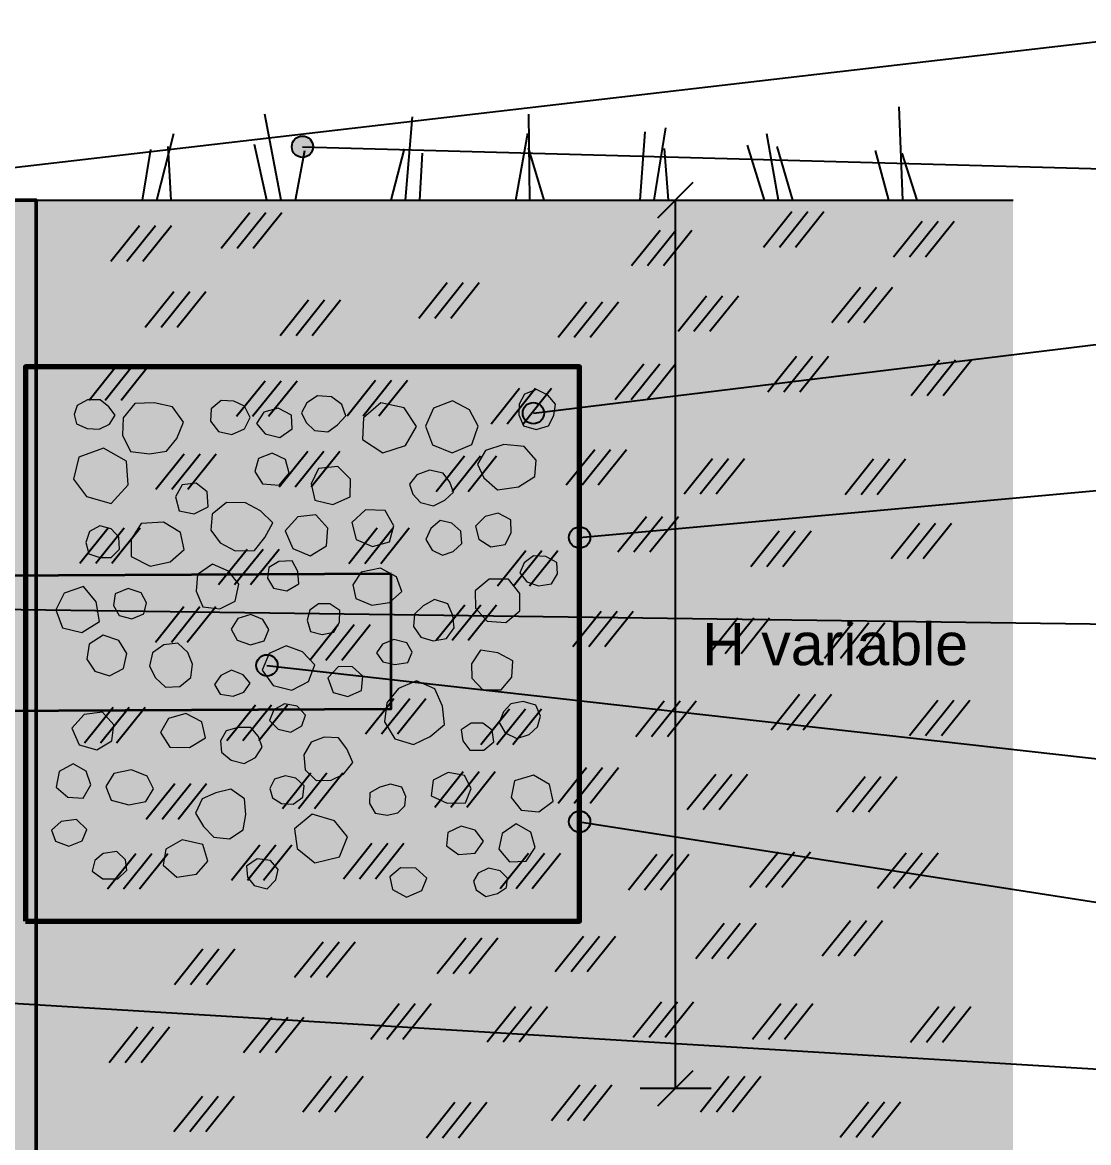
# Model space of a CAD drawing. Header units: metres. Extents: x 349703 to 349913, y 9282546 to 9282694.
# Drawn here: x 349848.48 to 349863.48, y 9282590.52 to 9282606.29 of the extents above; entities that cross this region are included whole.
import ezdxf
from ezdxf.enums import TextEntityAlignment as Align

# ---------------------------------------------------------------- set-up
doc = ezdxf.new("R2010")
doc.units = ezdxf.units.M
doc.header["$LTSCALE"] = 0.25
for name, color, linetype in [('LEY-COTA', 94, 'Continuous'), ('LEY-RELLENO', 8, 'Continuous'), ('LEY-SIMBOLO', 7, 'Continuous'), ('LEY-TEXTO', 7, 'Continuous')]:
    doc.layers.add(name, color=color, linetype=linetype)
doc.styles.add('ARIAL', font='arial.ttf')

# ---------------------------------------------------------------- blocks, each defined once
blk = doc.blocks.new('DETALLE_LLORADERO')
at = {"layer": 'LEY-RELLENO', "true_color": 0xecdec8}
h = blk.add_hatch(color=7, dxfattribs=at)
h.dxf.hatch_style = 1
h.paths.add_polyline_path([(-0.55, -0.31), (1.15, -0.31), (1.15, 0.6), (0.6, 0.6), (0.6, -0.1), (0, -0.1), (0, 0.6), (-0.55, 0.6)])
at = {"layer": 'LEY-RELLENO', "true_color": 0xdeded8}
h = blk.add_hatch(color=7, dxfattribs=at)
h.dxf.hatch_style = 1
h.paths.add_polyline_path([(0, 0), (0.6, 0), (0.6, 0.6), (0.55, 0.6), (0.55, 0.57), (0.5, 0.57), (0.5, 0.1), (0.1, 0.1), (0.1, 0.57), (0.05, 0.57), (0.05, 0.6), (0, 0.6)])
at = {"layer": 'LEY-RELLENO', "true_color": 0xe8e0d0}
h = blk.add_hatch(color=7, dxfattribs=at)
h.dxf.hatch_style = 1
h.paths.add_polyline_path([(0.6, 0.2), (0.9, 0.2), (0.9, 0.5), (0.6, 0.5)])
at = {"layer": 'LEY-RELLENO', "true_color": 0xb0a084}
h = blk.add_hatch(color=7, dxfattribs=at)
h.dxf.hatch_style = 1
h.paths.add_polyline_path([(0.88848, 0.4728), (0.89157, 0.47874), (0.89233, 0.48504), (0.88817, 0.49016), (0.88179, 0.4934), (0.87497, 0.49078), (0.87188, 0.48502), (0.87169, 0.47901), (0.87447, 0.47288), (0.88148, 0.47072)])
h = blk.add_hatch(color=7, dxfattribs=at)
h.dxf.hatch_style = 1
h.paths.add_polyline_path([(0.62315, 0.48433), (0.62143, 0.47918), (0.62283, 0.47395), (0.62889, 0.47135), (0.63558, 0.47099), (0.64138, 0.47385), (0.64447, 0.47888), (0.64096, 0.48364), (0.63616, 0.4875), (0.62897, 0.48747)])
at = {"layer": 'LEY-RELLENO', "true_color": 0xc4b69c}
h = blk.add_hatch(color=7, dxfattribs=at)
h.dxf.hatch_style = 1
h.paths.add_polyline_path([(0.66654, 0.48583), (0.65572, 0.48543), (0.64909, 0.47733), (0.64871, 0.46762), (0.65318, 0.45849), (0.66384, 0.4571), (0.67343, 0.45858), (0.67919, 0.4657), (0.68302, 0.47491), (0.67689, 0.48349)])
at = {"layer": 'LEY-RELLENO', "true_color": 0xb0a084}
h = blk.add_hatch(color=7, dxfattribs=at)
h.dxf.hatch_style = 1
h.paths.add_polyline_path([(0.69825, 0.47547), (0.70264, 0.46972), (0.71025, 0.46795), (0.71733, 0.4711), (0.72062, 0.47763), (0.71743, 0.48391), (0.71127, 0.4868), (0.70419, 0.48705), (0.69854, 0.48244)])
at = {"layer": 'LEY-RELLENO', "true_color": 0xc4b69c}
h = blk.add_hatch(color=7, dxfattribs=at)
h.dxf.hatch_style = 1
h.paths.add_polyline_path([(0.75848, 0.48977), (0.7524, 0.48591), (0.74953, 0.48028), (0.75214, 0.47479), (0.75679, 0.4703), (0.76424, 0.46954), (0.76979, 0.47349), (0.77433, 0.47859), (0.77223, 0.48494), (0.76627, 0.48913)])
at = {"layer": 'LEY-RELLENO', "true_color": 0xb0a084}
h = blk.add_hatch(color=7, dxfattribs=at)
h.dxf.hatch_style = 1
h.paths.add_polyline_path([(0.80792, 0.46185), (0.81417, 0.4725), (0.80726, 0.48297), (0.79405, 0.48575), (0.7843, 0.47737), (0.78385, 0.46515), (0.79517, 0.45759)])
at = {"layer": 'LEY-RELLENO', "true_color": 0x847c70}
h = blk.add_hatch(color=7, dxfattribs=at)
h.dxf.hatch_style = 1
h.paths.add_polyline_path([(0.83433, 0.45761), (0.84526, 0.46236), (0.84887, 0.47273), (0.8441, 0.48197), (0.83437, 0.48703), (0.82378, 0.4828), (0.81929, 0.47276), (0.82315, 0.46213)])
at = {"layer": 'LEY-RELLENO', "true_color": 0xbaa88c}
h = blk.add_hatch(color=7, dxfattribs=at)
h.dxf.hatch_style = 1
h.paths.add_polyline_path([(0.72822, 0.48054), (0.72417, 0.47416), (0.72908, 0.46829), (0.73731, 0.46636), (0.74418, 0.47121), (0.74387, 0.47885), (0.73627, 0.4829)])
at = {"layer": 'LEY-RELLENO', "true_color": 0xc4b69c}
h = blk.add_hatch(color=7, dxfattribs=at)
h.dxf.hatch_style = 1
h.paths.add_polyline_path([(0.8531, 0.45904), (0.84854, 0.45136), (0.85204, 0.44364), (0.85973, 0.43688), (0.87158, 0.43853), (0.88078, 0.44435), (0.88153, 0.45357), (0.87484, 0.46122), (0.86327, 0.46233)])
at = {"layer": 'LEY-RELLENO', "true_color": 0xb0a084}
h = blk.add_hatch(color=7, dxfattribs=at)
h.dxf.hatch_style = 1
h.paths.add_polyline_path([(0.6284, 0.43305), (0.64238, 0.42915), (0.65196, 0.43972), (0.65096, 0.45305), (0.63808, 0.46029), (0.62417, 0.45532), (0.62113, 0.4429)])
at = {"layer": 'LEY-RELLENO', "true_color": 0xbaa88c}
h = blk.add_hatch(color=7, dxfattribs=at)
h.dxf.hatch_style = 1
h.paths.add_polyline_path([(0.73685, 0.43953), (0.74242, 0.44624), (0.74039, 0.45393), (0.73292, 0.45739), (0.72525, 0.45444), (0.72319, 0.44715), (0.72746, 0.44015)])
at = {"layer": 'LEY-RELLENO', "true_color": 0xc4b69c}
h = blk.add_hatch(color=7, dxfattribs=at)
h.dxf.hatch_style = 1
h.paths.add_polyline_path([(0.76717, 0.42859), (0.77677, 0.43299), (0.77697, 0.44285), (0.76985, 0.45003), (0.75906, 0.44887), (0.75494, 0.44026), (0.75688, 0.43096)])
at = {"layer": 'LEY-RELLENO', "true_color": 0x847c70}
h = blk.add_hatch(color=7, dxfattribs=at)
h.dxf.hatch_style = 1
h.paths.add_polyline_path([(0.83507, 0.43548), (0.83289, 0.44111), (0.82925, 0.44622), (0.82159, 0.44796), (0.81441, 0.44526), (0.81028, 0.44006), (0.81218, 0.43437), (0.81641, 0.42979), (0.82369, 0.42778), (0.83006, 0.43104)])
h = blk.add_hatch(color=7, dxfattribs=at)
h.dxf.hatch_style = 1
h.paths.add_polyline_path([(0.68059, 0.42505), (0.68903, 0.42334), (0.69685, 0.42729), (0.69629, 0.43573), (0.6901, 0.44059), (0.68223, 0.43967), (0.67856, 0.43292)])
at = {"layer": 'LEY-RELLENO', "true_color": 0x968a76}
h = blk.add_hatch(color=7, dxfattribs=at)
h.dxf.hatch_style = 1
h.paths.add_polyline_path([(0.72883, 0.41003), (0.73324, 0.41821), (0.72633, 0.42509), (0.71797, 0.42958), (0.70714, 0.42968), (0.69913, 0.42319), (0.69849, 0.41422), (0.70374, 0.40708), (0.71213, 0.40241), (0.72293, 0.4027)])
at = {"layer": 'LEY-RELLENO', "true_color": 0xb0a084}
h = blk.add_hatch(color=7, dxfattribs=at)
h.dxf.hatch_style = 1
h.paths.add_polyline_path([(0.76355, 0.4053), (0.76432, 0.41531), (0.75759, 0.42268), (0.74744, 0.42165), (0.74018, 0.41375), (0.74456, 0.4039), (0.75439, 0.39965)])
at = {"layer": 'LEY-RELLENO', "true_color": 0xc4b69c}
h = blk.add_hatch(color=7, dxfattribs=at)
h.dxf.hatch_style = 1
h.paths.add_polyline_path([(0.78554, 0.42558), (0.77783, 0.41842), (0.78027, 0.40886), (0.78934, 0.40501), (0.79899, 0.40757), (0.80141, 0.41655), (0.79663, 0.42521)])
at = {"layer": 'LEY-RELLENO', "true_color": 0x847c70}
h = blk.add_hatch(color=7, dxfattribs=at)
h.dxf.hatch_style = 1
h.paths.add_polyline_path([(0.85604, 0.40475), (0.86414, 0.40615), (0.86744, 0.41265), (0.86727, 0.4199), (0.86023, 0.42371), (0.85279, 0.42178), (0.84739, 0.41636), (0.8493, 0.40899)])
h = blk.add_hatch(color=7, dxfattribs=at)
h.dxf.hatch_style = 1
h.paths.add_polyline_path([(0.63597, 0.41652), (0.63007, 0.41335), (0.6281, 0.40719), (0.62966, 0.4008), (0.63586, 0.39867), (0.64224, 0.3987), (0.64691, 0.40351), (0.64669, 0.41012), (0.64238, 0.41495)])
h = blk.add_hatch(color=7, dxfattribs=at)
h.dxf.hatch_style = 1
h.paths.add_polyline_path([(0.66426, 0.39393), (0.6755, 0.39632), (0.68347, 0.40323), (0.68133, 0.4128), (0.67178, 0.41872), (0.65923, 0.41794), (0.65353, 0.40914), (0.65359, 0.39923)])
h = blk.add_hatch(color=7, dxfattribs=at)
h.dxf.hatch_style = 1
h.paths.add_polyline_path([(0.82888, 0.40013), (0.83486, 0.40212), (0.83975, 0.40664), (0.83908, 0.41352), (0.83412, 0.41801), (0.82745, 0.41949), (0.82221, 0.41512), (0.81934, 0.4088), (0.82292, 0.40283)])
at = {"layer": 'LEY-RELLENO', "true_color": 0xbaa88c}
h = blk.add_hatch(color=7, dxfattribs=at)
h.dxf.hatch_style = 1
h.paths.add_polyline_path([(0.89324, 0.39588), (0.88694, 0.39922), (0.87997, 0.39967), (0.87477, 0.39581), (0.87232, 0.39014), (0.87631, 0.38503), (0.88278, 0.38288), (0.89012, 0.38389), (0.89362, 0.38951)])
at = {"layer": 'LEY-RELLENO', "true_color": 0x847c70}
h = blk.add_hatch(color=7, dxfattribs=at)
h.dxf.hatch_style = 1
h.paths.add_polyline_path([(0.69388, 0.37101), (0.70349, 0.36984), (0.71208, 0.3741), (0.71419, 0.38367), (0.70843, 0.39111), (0.69939, 0.3949), (0.69092, 0.38924), (0.69016, 0.37978)])
at = {"layer": 'LEY-RELLENO', "true_color": 0xc4b69c}
h = blk.add_hatch(color=7, dxfattribs=at)
h.dxf.hatch_style = 1
h.paths.add_polyline_path([(0.73098, 0.3931), (0.73025, 0.38704), (0.73376, 0.38155), (0.74121, 0.37998), (0.74789, 0.38397), (0.74737, 0.39077), (0.7442, 0.39688), (0.73667, 0.39653)])
h = blk.add_hatch(color=7, dxfattribs=at)
h.dxf.hatch_style = 1
h.paths.add_polyline_path([(0.806, 0.37968), (0.80294, 0.38779), (0.79387, 0.39275), (0.78298, 0.39053), (0.77829, 0.38334), (0.78007, 0.37571), (0.78901, 0.37191), (0.79892, 0.37343)])
at = {"layer": 'LEY-RELLENO', "true_color": 0xb4d6f6}
h = blk.add_hatch(color=7, dxfattribs=at)
h.dxf.hatch_style = 1
h.paths.add_polyline_path([(0.8, 0.3895), (0.5, 0.388), (0.5, 0.312), (0.8, 0.3135)])
at = {"layer": 'LEY-RELLENO', "true_color": 0x847c70}
h = blk.add_hatch(color=7, dxfattribs=at)
h.dxf.hatch_style = 1
h.paths.add_polyline_path([(0.85402, 0.36294), (0.86438, 0.36216), (0.87227, 0.36872), (0.87229, 0.37847), (0.86597, 0.3865), (0.85514, 0.38661), (0.8472, 0.37993), (0.84734, 0.37016)])
at = {"layer": 'LEY-RELLENO', "true_color": 0xbaa88c}
h = blk.add_hatch(color=7, dxfattribs=at)
h.dxf.hatch_style = 1
h.paths.add_polyline_path([(0.63576, 0.36262), (0.63395, 0.37371), (0.62671, 0.38238), (0.61582, 0.37859), (0.61121, 0.36925), (0.61487, 0.35914), (0.62579, 0.35648)])
h = blk.add_hatch(color=7, dxfattribs=at)
h.dxf.hatch_style = 1
h.paths.add_polyline_path([(0.65393, 0.36413), (0.66078, 0.36706), (0.66227, 0.37321), (0.65925, 0.37886), (0.65193, 0.38127), (0.64454, 0.37823), (0.6436, 0.37167), (0.64681, 0.36616)])
at = {"layer": 'LEY-RELLENO', "true_color": 0x847c70}
h = blk.add_hatch(color=7, dxfattribs=at)
h.dxf.hatch_style = 1
h.paths.add_polyline_path([(0.76535, 0.37257), (0.75905, 0.37264), (0.75422, 0.36903), (0.75269, 0.36338), (0.75446, 0.3571), (0.76113, 0.35548), (0.76769, 0.35671), (0.77083, 0.36234), (0.77108, 0.36891)])
h = blk.add_hatch(color=7, dxfattribs=at)
h.dxf.hatch_style = 1
h.paths.add_polyline_path([(0.8124, 0.35982), (0.81658, 0.35385), (0.82361, 0.35186), (0.831, 0.35305), (0.83537, 0.35908), (0.83454, 0.36601), (0.83173, 0.3727), (0.82438, 0.37505), (0.81801, 0.37156), (0.81301, 0.36688)])
at = {"layer": 'LEY-RELLENO', "true_color": 0x232323}
h = blk.add_hatch(color=7, dxfattribs=at)
h.dxf.hatch_style = 1
h.paths.add_polyline_path([(0.634, 0.362), (0.63283, 0.36483), (0.63, 0.366), (0.62717, 0.36483), (0.626, 0.362), (0.62717, 0.35917), (0.63, 0.358), (0.63283, 0.35917)])
h = blk.add_hatch(color=7, dxfattribs=at)
h.dxf.hatch_style = 1
h.paths.add_polyline_path([(0.684, 0.362), (0.68283, 0.36483), (0.68, 0.366), (0.67717, 0.36483), (0.676, 0.362), (0.67717, 0.35917), (0.68, 0.358), (0.68283, 0.35917)])
at = {"layer": 'LEY-RELLENO', "true_color": 0x847c70}
h = blk.add_hatch(color=7, dxfattribs=at)
h.dxf.hatch_style = 1
h.paths.add_polyline_path([(0.71362, 0.36434), (0.70986, 0.35837), (0.7132, 0.35211), (0.72073, 0.34965), (0.72845, 0.35189), (0.73106, 0.35822), (0.72767, 0.36384), (0.72091, 0.36656)])
at = {"layer": 'LEY-RELLENO', "true_color": 0x232323}
h = blk.add_hatch(color=7, dxfattribs=at)
h.dxf.hatch_style = 1
h.paths.add_polyline_path([(0.734, 0.362), (0.73283, 0.36483), (0.73, 0.366), (0.72717, 0.36483), (0.726, 0.362), (0.72717, 0.35917), (0.73, 0.358), (0.73283, 0.35917)])
h = blk.add_hatch(color=7, dxfattribs=at)
h.dxf.hatch_style = 1
h.paths.add_polyline_path([(0.784, 0.362), (0.78283, 0.36483), (0.78, 0.366), (0.77717, 0.36483), (0.776, 0.362), (0.77717, 0.35917), (0.78, 0.358), (0.78283, 0.35917)])
at = {"layer": 'LEY-RELLENO', "true_color": 0xbaa88c}
h = blk.add_hatch(color=7, dxfattribs=at)
h.dxf.hatch_style = 1
h.paths.add_polyline_path([(0.64924, 0.33624), (0.65108, 0.34469), (0.64659, 0.35201), (0.63784, 0.35508), (0.62997, 0.35003), (0.62868, 0.34156), (0.63315, 0.33471), (0.64134, 0.33204)])
h = blk.add_hatch(color=7, dxfattribs=at)
h.dxf.hatch_style = 1
h.paths.add_polyline_path([(0.66382, 0.33757), (0.66719, 0.33093), (0.67291, 0.32581), (0.68096, 0.32608), (0.68707, 0.33118), (0.68813, 0.33866), (0.68543, 0.34526), (0.67984, 0.35057), (0.67197, 0.34959), (0.6655, 0.34516)])
at = {"layer": 'LEY-RELLENO', "true_color": 0xc4b69c}
h = blk.add_hatch(color=7, dxfattribs=at)
h.dxf.hatch_style = 1
h.paths.add_polyline_path([(0.73124, 0.34475), (0.72739, 0.33522), (0.73347, 0.32666), (0.74397, 0.3241), (0.75344, 0.32884), (0.75693, 0.33834), (0.75003, 0.34561), (0.74075, 0.3491)])
at = {"layer": 'LEY-RELLENO', "true_color": 0x847c70}
h = blk.add_hatch(color=7, dxfattribs=at)
h.dxf.hatch_style = 1
h.paths.add_polyline_path([(0.79509, 0.35002), (0.79173, 0.34506), (0.79517, 0.34004), (0.80189, 0.33842), (0.80938, 0.33964), (0.81174, 0.3454), (0.80867, 0.35078), (0.80147, 0.35255)])
at = {"layer": 'LEY-RELLENO', "true_color": 0x232323}
h = blk.add_hatch(color=7, dxfattribs=at)
h.dxf.hatch_style = 1
h.paths.add_polyline_path([(0.634, 0.338), (0.63283, 0.34083), (0.63, 0.342), (0.62717, 0.34083), (0.626, 0.338), (0.62717, 0.33517), (0.63, 0.334), (0.63283, 0.33517)])
h = blk.add_hatch(color=7, dxfattribs=at)
h.dxf.hatch_style = 1
h.paths.add_polyline_path([(0.684, 0.338), (0.68283, 0.34083), (0.68, 0.342), (0.67717, 0.34083), (0.676, 0.338), (0.67717, 0.33517), (0.68, 0.334), (0.68283, 0.33517)])
h = blk.add_hatch(color=7, dxfattribs=at)
h.dxf.hatch_style = 1
h.paths.add_polyline_path([(0.734, 0.338), (0.73283, 0.34083), (0.73, 0.342), (0.72717, 0.34083), (0.726, 0.338), (0.72717, 0.33517), (0.73, 0.334), (0.73283, 0.33517)])
h = blk.add_hatch(color=7, dxfattribs=at)
h.dxf.hatch_style = 1
h.paths.add_polyline_path([(0.784, 0.338), (0.78283, 0.34083), (0.78, 0.342), (0.77717, 0.34083), (0.776, 0.338), (0.77717, 0.33517), (0.78, 0.334), (0.78283, 0.33517)])
at = {"layer": 'LEY-RELLENO', "true_color": 0x847c70}
h = blk.add_hatch(color=7, dxfattribs=at)
h.dxf.hatch_style = 1
h.paths.add_polyline_path([(0.85027, 0.34648), (0.84515, 0.33894), (0.84531, 0.33088), (0.8515, 0.32424), (0.86175, 0.32421), (0.8679, 0.33146), (0.86835, 0.34058), (0.8599, 0.34507)])
at = {"layer": 'LEY-RELLENO', "true_color": 0x968a76}
h = blk.add_hatch(color=7, dxfattribs=at)
h.dxf.hatch_style = 1
h.paths.add_polyline_path([(0.71093, 0.32069), (0.71697, 0.32299), (0.72052, 0.32793), (0.71658, 0.33274), (0.7101, 0.33527), (0.70401, 0.33224), (0.70051, 0.32723), (0.70368, 0.32172)])
at = {"layer": 'LEY-RELLENO', "true_color": 0xbaa88c}
h = blk.add_hatch(color=7, dxfattribs=at)
h.dxf.hatch_style = 1
h.paths.add_polyline_path([(0.7672, 0.32266), (0.7755, 0.3204), (0.78317, 0.32384), (0.78388, 0.33194), (0.77821, 0.33727), (0.77023, 0.3373), (0.76433, 0.331)])
at = {"layer": 'LEY-RELLENO', "true_color": 0x968a76}
h = blk.add_hatch(color=7, dxfattribs=at)
h.dxf.hatch_style = 1
h.paths.add_polyline_path([(0.79613, 0.3062), (0.80194, 0.29674), (0.81248, 0.29346), (0.82183, 0.29795), (0.82993, 0.30463), (0.82874, 0.3151), (0.82445, 0.32478), (0.81417, 0.32927), (0.80396, 0.32507), (0.7975, 0.31684)])
at = {"layer": 'LEY-RELLENO', "true_color": 0x847c70}
h = blk.add_hatch(color=7, dxfattribs=at)
h.dxf.hatch_style = 1
h.paths.add_polyline_path([(0.75169, 0.31002), (0.74708, 0.31497), (0.73987, 0.31631), (0.7338, 0.3129), (0.73152, 0.30695), (0.73629, 0.30209), (0.74348, 0.30046), (0.74955, 0.30405)])
at = {"layer": 'LEY-RELLENO', "true_color": 0xb0a084}
h = blk.add_hatch(color=7, dxfattribs=at)
h.dxf.hatch_style = 1
h.paths.add_polyline_path([(0.86736, 0.31636), (0.86317, 0.31176), (0.86065, 0.3059), (0.86402, 0.3), (0.87074, 0.29679), (0.87768, 0.29908), (0.88235, 0.30342), (0.88395, 0.30941), (0.88129, 0.31558), (0.87419, 0.31764)])
at = {"layer": 'LEY-RELLENO', "true_color": 0x968a76}
h = blk.add_hatch(color=7, dxfattribs=at)
h.dxf.hatch_style = 1
h.paths.add_polyline_path([(0.62022, 0.30272), (0.62422, 0.29327), (0.63432, 0.29038), (0.64263, 0.29559), (0.64383, 0.30448), (0.63735, 0.31171), (0.62714, 0.31027)])
at = {"layer": 'LEY-RELLENO', "true_color": 0xb0a084}
h = blk.add_hatch(color=7, dxfattribs=at)
h.dxf.hatch_style = 1
h.paths.add_polyline_path([(0.67003, 0.30021), (0.67538, 0.29202), (0.68649, 0.29182), (0.69539, 0.29727), (0.6933, 0.30623), (0.68442, 0.31087), (0.6746, 0.30812)])
at = {"layer": 'LEY-RELLENO', "true_color": 0x968a76}
h = blk.add_hatch(color=7, dxfattribs=at)
h.dxf.hatch_style = 1
h.paths.add_polyline_path([(0.70713, 0.30117), (0.70376, 0.29552), (0.7044, 0.28906), (0.70977, 0.28457), (0.71708, 0.28275), (0.7236, 0.28621), (0.72724, 0.29188), (0.72531, 0.298), (0.72094, 0.303), (0.71383, 0.30307)])
h = blk.add_hatch(color=7, dxfattribs=at)
h.dxf.hatch_style = 1
h.paths.add_polyline_path([(0.85161, 0.30554), (0.8449, 0.30543), (0.83937, 0.30165), (0.84025, 0.29561), (0.84425, 0.29025), (0.85202, 0.29031), (0.85779, 0.29495), (0.8568, 0.30151)])
at = {"layer": 'LEY-RELLENO', "true_color": 0x847c70}
h = blk.add_hatch(color=7, dxfattribs=at)
h.dxf.hatch_style = 1
h.paths.add_polyline_path([(0.75767, 0.2731), (0.76611, 0.27346), (0.77314, 0.27676), (0.77826, 0.28339), (0.77496, 0.291), (0.77022, 0.29727), (0.76222, 0.29767), (0.75484, 0.29475), (0.75068, 0.2877), (0.7515, 0.27926)])
at = {"layer": 'LEY-RELLENO', "true_color": 0xc4b69c}
h = blk.add_hatch(color=7, dxfattribs=at)
h.dxf.hatch_style = 1
h.paths.add_polyline_path([(0.61313, 0.27826), (0.61135, 0.26951), (0.61783, 0.26372), (0.62652, 0.26328), (0.63088, 0.27082), (0.62815, 0.27838), (0.62085, 0.28265)])
at = {"layer": 'LEY-RELLENO', "true_color": 0xbaa88c}
h = blk.add_hatch(color=7, dxfattribs=at)
h.dxf.hatch_style = 1
h.paths.add_polyline_path([(0.6424, 0.26207), (0.65217, 0.25953), (0.66191, 0.26144), (0.66618, 0.26853), (0.66251, 0.27556), (0.65379, 0.27914), (0.64377, 0.2771), (0.63933, 0.26982)])
at = {"layer": 'LEY-RELLENO', "true_color": 0xc4b69c}
h = blk.add_hatch(color=7, dxfattribs=at)
h.dxf.hatch_style = 1
h.paths.add_polyline_path([(0.84184, 0.26053), (0.84494, 0.26875), (0.84125, 0.27602), (0.83193, 0.27776), (0.82348, 0.27346), (0.82236, 0.26462), (0.83146, 0.26052)])
at = {"layer": 'LEY-RELLENO', "true_color": 0x847c70}
h = blk.add_hatch(color=7, dxfattribs=at)
h.dxf.hatch_style = 1
h.paths.add_polyline_path([(0.73321, 0.26339), (0.73827, 0.26019), (0.74479, 0.25983), (0.75015, 0.2638), (0.75103, 0.27014), (0.74622, 0.27451), (0.74019, 0.27589), (0.73432, 0.2739), (0.73169, 0.26878)])
h = blk.add_hatch(color=7, dxfattribs=at)
h.dxf.hatch_style = 1
h.paths.add_polyline_path([(0.86933, 0.27294), (0.86743, 0.26368), (0.87303, 0.25649), (0.88309, 0.25549), (0.89118, 0.26163), (0.88906, 0.2709), (0.88003, 0.27624)])
h = blk.add_hatch(color=7, dxfattribs=at)
h.dxf.hatch_style = 1
h.paths.add_polyline_path([(0.69354, 0.26284), (0.68987, 0.25473), (0.69426, 0.24721), (0.70011, 0.24133), (0.70896, 0.2404), (0.71657, 0.24543), (0.71805, 0.25405), (0.7173, 0.26293), (0.70971, 0.26831), (0.70114, 0.26633)])
at = {"layer": 'LEY-RELLENO', "true_color": 0xb0a084}
h = blk.add_hatch(color=7, dxfattribs=at)
h.dxf.hatch_style = 1
h.paths.add_polyline_path([(0.8059, 0.26943), (0.79952, 0.27104), (0.79362, 0.26943), (0.78795, 0.26619), (0.78768, 0.26017), (0.79093, 0.25479), (0.79769, 0.25364), (0.80375, 0.25494), (0.80762, 0.25901), (0.80811, 0.26415)])
at = {"layer": 'LEY-RELLENO', "true_color": 0x968a76}
h = blk.add_hatch(color=7, dxfattribs=at)
h.dxf.hatch_style = 1
h.paths.add_polyline_path([(0.74554, 0.2459), (0.747, 0.23487), (0.7569, 0.22682), (0.77075, 0.23025), (0.77525, 0.24139), (0.76811, 0.25047), (0.75541, 0.2542)])
at = {"layer": 'LEY-RELLENO', "true_color": 0x847c70}
h = blk.add_hatch(color=7, dxfattribs=at)
h.dxf.hatch_style = 1
h.paths.add_polyline_path([(0.62855, 0.24564), (0.62288, 0.2512), (0.61418, 0.25017), (0.6088, 0.24531), (0.61099, 0.23912), (0.6185, 0.2362), (0.62591, 0.23927)])
at = {"layer": 'LEY-RELLENO', "true_color": 0x968a76}
h = blk.add_hatch(color=7, dxfattribs=at)
h.dxf.hatch_style = 1
h.paths.add_polyline_path([(0.84724, 0.24528), (0.83937, 0.2474), (0.8318, 0.24383), (0.83103, 0.23646), (0.8379, 0.23162), (0.84724, 0.23226), (0.85196, 0.23906)])
at = {"layer": 'LEY-RELLENO', "true_color": 0xb0a084}
h = blk.add_hatch(color=7, dxfattribs=at)
h.dxf.hatch_style = 1
h.paths.add_polyline_path([(0.86241, 0.24328), (0.86061, 0.23445), (0.86658, 0.22744), (0.87595, 0.22778), (0.88093, 0.23545), (0.87859, 0.24404), (0.87025, 0.2488)])
at = {"layer": 'LEY-RELLENO', "true_color": 0x968a76}
h = blk.add_hatch(color=7, dxfattribs=at)
h.dxf.hatch_style = 1
h.paths.add_polyline_path([(0.67931, 0.21879), (0.69025, 0.22053), (0.69672, 0.22778), (0.69384, 0.23714), (0.68229, 0.23983), (0.67301, 0.23452), (0.67166, 0.2256)])
at = {"layer": 'LEY-RELLENO', "true_color": 0xb0a084}
h = blk.add_hatch(color=7, dxfattribs=at)
h.dxf.hatch_style = 1
h.paths.add_polyline_path([(0.63316, 0.22808), (0.63166, 0.2222), (0.63766, 0.21775), (0.64603, 0.21787), (0.65104, 0.22272), (0.65033, 0.22845), (0.64553, 0.23313), (0.63786, 0.23217)])
at = {"layer": 'LEY-RELLENO', "true_color": 0xbaa88c}
h = blk.add_hatch(color=7, dxfattribs=at)
h.dxf.hatch_style = 1
h.paths.add_polyline_path([(0.719, 0.21879), (0.72287, 0.214), (0.73021, 0.21228), (0.73509, 0.21719), (0.73627, 0.22304), (0.732, 0.2281), (0.72447, 0.22913), (0.71852, 0.22495)])
at = {"layer": 'LEY-RELLENO', "true_color": 0xb0a084}
h = blk.add_hatch(color=7, dxfattribs=at)
h.dxf.hatch_style = 1
h.paths.add_polyline_path([(0.8051, 0.22406), (0.79909, 0.2189), (0.80064, 0.21189), (0.80854, 0.20742), (0.81712, 0.21117), (0.81992, 0.21827), (0.81389, 0.22377)])
at = {"layer": 'LEY-RELLENO', "true_color": 0xc4b69c}
h = blk.add_hatch(color=7, dxfattribs=at)
h.dxf.hatch_style = 1
h.paths.add_polyline_path([(0.86122, 0.22242), (0.85465, 0.22378), (0.84898, 0.22109), (0.84619, 0.21657), (0.84774, 0.21156), (0.85312, 0.20796), (0.85977, 0.20962), (0.86493, 0.21289), (0.86531, 0.21821)])
at = {"layer": 'LEY-SIMBOLO'}
h = blk.add_hatch(color=30, dxfattribs=at)
edge = h.paths.add_edge_path()
edge.add_arc((0.75, 0.63), 0.006, 0, 360)
h = blk.add_hatch(color=30, dxfattribs=at)
edge = h.paths.add_edge_path()
edge.add_arc((0.88, 0.48), 0.006, 0, 360)
h = blk.add_hatch(color=30, dxfattribs=at)
edge = h.paths.add_edge_path()
edge.add_arc((0.906, 0.41), 0.006, 0, 360)
h = blk.add_hatch(color=30, dxfattribs=at)
edge = h.paths.add_edge_path()
edge.add_arc((0.73, 0.338), 0.006, 0, 360)
h = blk.add_hatch(color=30, dxfattribs=at)
edge = h.paths.add_edge_path()
edge.add_arc((0.906, 0.25), 0.006, 0, 360)
at = {"layer": 'LEY-COTA', "color": 30}
for p, q in [((0.3, 0.585), (1.29, 0.7)), ((0.75, 0.63), (1.29, 0.615)), ((0.88, 0.48), (1.29, 0.53)), ((0.906, 0.41), (1.29, 0.445)), ((0.55, 0.37), (1.29, 0.36)), ((0.73, 0.338), (1.29, 0.275)), ((0.906, 0.25), (1.29, 0.19)), ((0.55, 0.15), (1.29, 0.105))]:
    blk.add_line(p, q, dxfattribs=at)
at = {"layer": 'LEY-COTA', "color": 94}
for p, q in [((0.95, 0.59), (0.97, 0.61)), ((0.94, 0.6), (0.98, 0.6)), ((0.96, 0.1), (0.96, 0.6)), ((0.95, 0.09), (0.97, 0.11)), ((0.94, 0.1), (0.98, 0.1))]:
    blk.add_line(p, q, dxfattribs=at)
at = {"layer": 'LEY-RELLENO', "true_color": 0xa5845c}
for p, q in [((0.7043, 0.57294), (0.7203, 0.59294)), ((0.7133, 0.57294), (0.7293, 0.59294)), ((0.7223, 0.57294), (0.7383, 0.59294)), ((1.00949, 0.57349), (1.02549, 0.59349)), ((1.01849, 0.57349), (1.03449, 0.59349)), ((1.02749, 0.57349), (1.04349, 0.59349)), ((1.08275, 0.5681), (1.09875, 0.5881)), ((1.09175, 0.5681), (1.10775, 0.5881)), ((1.10075, 0.5681), (1.11675, 0.5881)), ((0.64219, 0.56561), (0.65819, 0.58561)), ((0.65119, 0.56561), (0.66719, 0.58561)), ((0.66019, 0.56561), (0.67619, 0.58561)), ((0.93525, 0.56311), (0.95125, 0.58311)), ((0.94425, 0.56311), (0.96025, 0.58311)), ((0.95325, 0.56311), (0.96925, 0.58311)), ((0.81544, 0.53354), (0.83144, 0.55354)), ((0.82444, 0.53354), (0.84044, 0.55354)), ((0.83344, 0.53354), (0.84944, 0.55354)), ((1.04805, 0.531), (1.06405, 0.551)), ((1.05705, 0.531), (1.07305, 0.551)), ((1.06605, 0.531), (1.08205, 0.551)), ((0.66153, 0.52842), (0.67753, 0.54842)), ((0.67053, 0.52842), (0.68653, 0.54842)), ((0.67953, 0.52842), (0.69553, 0.54842)), ((0.73738, 0.52373), (0.75338, 0.54373)), ((0.74638, 0.52373), (0.76238, 0.54373)), ((0.75538, 0.52373), (0.77138, 0.54373)), ((0.89386, 0.52271), (0.90986, 0.54271)), ((0.90286, 0.52271), (0.91886, 0.54271)), ((0.91186, 0.52271), (0.92786, 0.54271)), ((0.96138, 0.52609), (0.97738, 0.54609)), ((0.97038, 0.52609), (0.98638, 0.54609)), ((0.97938, 0.52609), (0.99538, 0.54609)), ((1.01201, 0.49203), (1.02801, 0.51203)), ((1.02101, 0.49203), (1.03701, 0.51203)), ((1.03001, 0.49203), (1.04601, 0.51203)), ((0.6299, 0.48734), (0.6459, 0.50734)), ((0.6389, 0.48734), (0.6549, 0.50734)), ((0.6479, 0.48734), (0.6639, 0.50734)), ((0.92606, 0.48775), (0.94206, 0.50775)), ((0.93506, 0.48775), (0.95106, 0.50775)), ((0.94406, 0.48775), (0.96006, 0.50775)), ((1.09259, 0.49002), (1.10859, 0.51002)), ((1.10159, 0.49002), (1.11759, 0.51002)), ((1.11059, 0.49002), (1.12659, 0.51002)), ((0.71294, 0.47825), (0.72894, 0.49825)), ((0.72194, 0.47825), (0.73794, 0.49825)), ((0.73094, 0.47825), (0.74694, 0.49825)), ((0.77507, 0.47849), (0.79107, 0.49849)), ((0.78407, 0.47849), (0.80007, 0.49849)), ((0.79307, 0.47849), (0.80907, 0.49849)), ((0.85622, 0.47405), (0.87222, 0.49405)), ((0.86522, 0.47405), (0.88122, 0.49405)), ((0.87422, 0.47405), (0.89022, 0.49405)), ((0.66742, 0.43719), (0.68342, 0.45719)), ((0.67642, 0.43719), (0.69242, 0.45719)), ((0.68542, 0.43719), (0.70142, 0.45719)), ((0.73693, 0.43855), (0.75293, 0.45855)), ((0.74593, 0.43855), (0.76193, 0.45855)), ((0.75493, 0.43855), (0.77093, 0.45855)), ((0.82521, 0.43596), (0.84121, 0.45596)), ((0.83421, 0.43596), (0.85021, 0.45596)), ((0.84321, 0.43596), (0.85921, 0.45596)), ((0.89847, 0.43962), (0.91447, 0.45962)), ((0.90747, 0.43962), (0.92347, 0.45962)), ((0.91647, 0.43962), (0.93247, 0.45962)), ((0.96478, 0.43451), (0.98078, 0.45451)), ((0.97378, 0.43451), (0.98978, 0.45451)), ((0.98278, 0.43451), (0.99878, 0.45451)), ((1.05541, 0.4342), (1.07141, 0.4542)), ((1.06441, 0.4342), (1.08041, 0.4542)), ((1.07341, 0.4342), (1.08941, 0.4542)), ((0.9276, 0.40184), (0.9436, 0.42184)), ((0.9366, 0.40184), (0.9526, 0.42184)), ((0.9456, 0.40184), (0.9616, 0.42184)), ((1.08139, 0.39812), (1.09739, 0.41812)), ((1.09039, 0.39812), (1.10639, 0.41812)), ((1.09939, 0.39812), (1.11539, 0.41812)), ((0.62462, 0.39548), (0.64062, 0.41548)), ((0.63362, 0.39548), (0.64962, 0.41548)), ((0.64262, 0.39548), (0.65862, 0.41548)), ((0.77605, 0.39539), (0.79205, 0.41539)), ((0.78505, 0.39539), (0.80105, 0.41539)), ((0.79405, 0.39539), (0.81005, 0.41539)), ((1.0024, 0.39375), (1.0184, 0.41375)), ((1.0114, 0.39375), (1.0274, 0.41375)), ((1.0204, 0.39375), (1.0364, 0.41375)), ((0.70281, 0.38348), (0.71881, 0.40348)), ((0.71181, 0.38348), (0.72781, 0.40348)), ((0.72081, 0.38348), (0.73681, 0.40348)), ((0.85971, 0.38273), (0.87571, 0.40273)), ((0.86871, 0.38273), (0.88471, 0.40273)), ((0.87771, 0.38273), (0.89371, 0.40273)), ((0.8253, 0.35218), (0.8413, 0.37218)), ((0.8343, 0.35218), (0.8503, 0.37218)), ((0.8433, 0.35218), (0.8593, 0.37218)), ((0.66718, 0.3511), (0.68318, 0.3711)), ((0.67618, 0.3511), (0.69218, 0.3711)), ((0.68518, 0.3511), (0.70118, 0.3711)), ((0.90221, 0.34857), (0.91821, 0.36857)), ((0.91121, 0.34857), (0.92721, 0.36857)), ((0.92021, 0.34857), (0.93621, 0.36857)), ((0.75407, 0.34099), (0.77007, 0.36099)), ((0.76307, 0.34099), (0.77907, 0.36099)), ((0.77207, 0.34099), (0.78807, 0.36099)), ((0.97897, 0.34476), (0.99497, 0.36476)), ((0.98797, 0.34476), (1.00397, 0.36476)), ((0.99697, 0.34476), (1.01297, 0.36476)), ((1.04379, 0.34209), (1.05979, 0.36209)), ((1.05279, 0.34209), (1.06879, 0.36209)), ((1.06179, 0.34209), (1.07779, 0.36209)), ((1.01376, 0.30181), (1.02976, 0.32181)), ((1.02276, 0.30181), (1.03876, 0.32181)), ((1.03176, 0.30181), (1.04776, 0.32181)), ((0.70749, 0.2958), (0.72349, 0.3158)), ((0.71649, 0.2958), (0.73249, 0.3158)), ((0.72549, 0.2958), (0.74149, 0.3158)), ((0.78545, 0.29943), (0.80145, 0.31943)), ((0.79445, 0.29943), (0.81045, 0.31943)), ((0.80345, 0.29943), (0.81945, 0.31943)), ((0.93755, 0.298), (0.95355, 0.318)), ((0.94655, 0.298), (0.96255, 0.318)), ((0.95555, 0.298), (0.97155, 0.318)), ((1.09166, 0.29851), (1.10766, 0.31851)), ((1.10066, 0.29851), (1.11666, 0.31851)), ((1.10966, 0.29851), (1.12566, 0.31851)), ((0.62738, 0.29439), (0.64338, 0.31439)), ((0.63638, 0.29439), (0.65238, 0.31439)), ((0.64538, 0.29439), (0.66138, 0.31439)), ((0.85048, 0.29354), (0.86648, 0.31354)), ((0.85948, 0.29354), (0.87548, 0.31354)), ((0.86848, 0.29354), (0.88448, 0.31354)), ((0.82449, 0.25825), (0.84049, 0.27825)), ((0.83349, 0.25825), (0.84949, 0.27825)), ((0.84249, 0.25825), (0.85849, 0.27825)), ((0.89394, 0.26048), (0.90994, 0.28048)), ((0.90294, 0.26048), (0.91894, 0.28048)), ((0.91194, 0.26048), (0.92794, 0.28048)), ((0.66206, 0.25151), (0.67806, 0.27151)), ((0.67106, 0.25151), (0.68706, 0.27151)), ((0.68006, 0.25151), (0.69606, 0.27151)), ((0.73872, 0.25744), (0.75472, 0.27744)), ((0.74772, 0.25744), (0.76372, 0.27744)), ((0.75672, 0.25744), (0.77272, 0.27744)), ((0.96659, 0.25679), (0.98259, 0.27679)), ((0.97559, 0.25679), (0.99159, 0.27679)), ((0.98459, 0.25679), (1.00059, 0.27679)), ((1.05064, 0.25553), (1.06664, 0.27553)), ((1.05964, 0.25553), (1.07564, 0.27553)), ((1.06864, 0.25553), (1.08464, 0.27553)), ((0.71003, 0.21704), (0.72603, 0.23704)), ((0.71903, 0.21704), (0.73503, 0.23704)), ((0.72803, 0.21704), (0.74403, 0.23704)), ((0.77305, 0.21791), (0.78905, 0.23791)), ((0.78205, 0.21791), (0.79805, 0.23791)), ((0.79105, 0.21791), (0.80705, 0.23791)), ((0.6402, 0.21218), (0.6562, 0.23218)), ((0.6492, 0.21218), (0.6652, 0.23218)), ((0.6582, 0.21218), (0.6742, 0.23218)), ((0.86124, 0.21234), (0.87724, 0.23234)), ((0.87024, 0.21234), (0.88624, 0.23234)), ((0.87924, 0.21234), (0.89524, 0.23234)), ((0.93347, 0.21171), (0.94947, 0.23171)), ((0.94247, 0.21171), (0.95847, 0.23171)), ((0.95147, 0.21171), (0.96747, 0.23171)), ((1.00187, 0.21309), (1.01787, 0.23309)), ((1.01087, 0.21309), (1.02687, 0.23309)), ((1.01987, 0.21309), (1.03587, 0.23309)), ((1.07374, 0.21251), (1.08974, 0.23251)), ((1.08274, 0.21251), (1.09874, 0.23251)), ((1.09174, 0.21251), (1.10774, 0.23251)), ((0.97133, 0.17293), (0.98733, 0.19293)), ((0.98033, 0.17293), (0.99633, 0.19293)), ((0.98933, 0.17293), (1.00533, 0.19293)), ((1.04256, 0.17444), (1.05856, 0.19444)), ((1.05156, 0.17444), (1.06756, 0.19444)), ((1.06056, 0.17444), (1.07656, 0.19444)), ((0.82588, 0.16458), (0.84188, 0.18458)), ((0.83488, 0.16458), (0.85088, 0.18458)), ((0.84388, 0.16458), (0.85988, 0.18458)), ((0.89216, 0.16557), (0.90816, 0.18557)), ((0.90116, 0.16557), (0.91716, 0.18557)), ((0.91016, 0.16557), (0.92616, 0.18557)), ((0.67795, 0.15834), (0.69395, 0.17834)), ((0.68695, 0.15834), (0.70295, 0.17834)), ((0.69595, 0.15834), (0.71195, 0.17834)), ((0.74559, 0.16244), (0.76159, 0.18244)), ((0.75459, 0.16244), (0.77059, 0.18244)), ((0.76359, 0.16244), (0.77959, 0.18244)), ((0.78845, 0.12765), (0.80445, 0.14765)), ((0.79745, 0.12765), (0.81345, 0.14765)), ((0.80645, 0.12765), (0.82245, 0.14765)), ((0.85391, 0.12602), (0.86991, 0.14602)), ((0.86291, 0.12602), (0.87891, 0.14602)), ((0.87191, 0.12602), (0.88791, 0.14602)), ((0.93608, 0.12862), (0.95208, 0.14862)), ((0.94508, 0.12862), (0.96108, 0.14862)), ((0.95408, 0.12862), (0.97008, 0.14862)), ((1.00331, 0.12758), (1.01931, 0.14758)), ((1.01231, 0.12758), (1.02831, 0.14758)), ((1.02131, 0.12758), (1.03731, 0.14758)), ((1.09223, 0.12596), (1.10823, 0.14596)), ((1.10123, 0.12596), (1.11723, 0.14596)), ((1.11023, 0.12596), (1.12623, 0.14596)), ((0.71683, 0.11998), (0.73283, 0.13998)), ((0.72583, 0.11998), (0.74183, 0.13998)), ((0.73483, 0.11998), (0.75083, 0.13998)), ((0.64118, 0.11444), (0.65718, 0.13444)), ((0.65018, 0.11444), (0.66618, 0.13444)), ((0.65918, 0.11444), (0.67518, 0.13444)), ((0.75017, 0.08671), (0.76617, 0.10671)), ((0.75917, 0.08671), (0.77517, 0.10671)), ((0.76817, 0.08671), (0.78417, 0.10671)), ((0.8902, 0.08185), (0.9062, 0.10185)), ((0.8992, 0.08185), (0.9152, 0.10185)), ((0.9082, 0.08185), (0.9242, 0.10185)), ((0.97401, 0.08667), (0.99001, 0.10667)), ((0.98301, 0.08667), (0.99901, 0.10667)), ((0.99201, 0.08667), (1.00801, 0.10667)), ((0.67763, 0.07551), (0.69363, 0.09551)), ((0.68663, 0.07551), (0.70263, 0.09551)), ((0.69563, 0.07551), (0.71163, 0.09551)), ((0.81985, 0.07209), (0.83585, 0.09209)), ((0.82885, 0.07209), (0.84485, 0.09209)), ((0.83785, 0.07209), (0.85385, 0.09209)), ((1.05258, 0.07234), (1.06858, 0.09234)), ((1.06158, 0.07234), (1.07758, 0.09234)), ((1.07058, 0.07234), (1.08658, 0.09234))]:
    blk.add_line(p, q, dxfattribs=at)
at = {"layer": 'LEY-SIMBOLO', "true_color": 0x3c963c}
for p, q in [((1.088, 0.6), (1.08582, 0.65243)), ((0.738, 0.6), (0.72878, 0.64836)), ((0.808, 0.6), (0.81191, 0.64689)), ((0.878, 0.6), (0.87748, 0.64828)), ((0.668, 0.6), (0.6776, 0.63736)), ((0.87, 0.6), (0.8768, 0.63773)), ((0.94, 0.6), (0.94294, 0.6384)), ((0.948, 0.6), (0.95444, 0.64069)), ((1.018, 0.6), (1.01136, 0.63734)), ((0.73, 0.6), (0.72304, 0.63135)), ((1.01, 0.6), (1.00045, 0.63096)), ((0.66, 0.6), (0.66459, 0.62853)), ((0.676, 0.6), (0.67436, 0.63009)), ((0.746, 0.6), (0.75129, 0.62788)), ((0.8, 0.6), (0.80751, 0.62889)), ((0.816, 0.6), (0.8176, 0.62647)), ((0.886, 0.6), (0.87721, 0.62942)), ((0.956, 0.6), (0.95372, 0.62902)), ((1.026, 0.6), (1.01718, 0.63022)), ((1.08, 0.6), (1.07259, 0.62797)), ((1.096, 0.6), (1.08761, 0.62639))]:
    blk.add_line(p, q, dxfattribs=at)
at = {"layer": 'LEY-SIMBOLO', "true_color": 0xa5845c}
blk.add_line((0.6, 0.6), (1.15, 0.6), dxfattribs=at)
at = {"layer": 'LEY-SIMBOLO', "color": 5, "lineweight": 50}
blk.add_lwpolyline([(0, 0), (0.6, 0), (0.6, 0.6), (0.55, 0.6), (0.55, 0.57), (0.5, 0.57), (0.5, 0.1), (0.1, 0.1), (0.1, 0.57), (0.05, 0.57), (0.05, 0.6), (0, 0.6)], close=True, dxfattribs=at)
at = {"layer": 'LEY-SIMBOLO', "lineweight": 70, "true_color": 0x0096c8}
blk.add_lwpolyline([(0.594, 0.194), (0.906, 0.194), (0.906, 0.506), (0.594, 0.506)], close=True, dxfattribs=at)
at = {"layer": 'LEY-SIMBOLO', "lineweight": 13, "true_color": 0x464646}
for points in [[(0.88848, 0.4728), (0.89157, 0.47874), (0.89233, 0.48504), (0.88817, 0.49016), (0.88179, 0.4934), (0.87497, 0.49078), (0.87188, 0.48502), (0.87169, 0.47901), (0.87447, 0.47288), (0.88148, 0.47072)], [(0.62315, 0.48433), (0.62143, 0.47918), (0.62283, 0.47395), (0.62889, 0.47135), (0.63558, 0.47099), (0.64138, 0.47385), (0.64447, 0.47888), (0.64096, 0.48364), (0.63616, 0.4875), (0.62897, 0.48747)], [(0.66654, 0.48583), (0.65572, 0.48543), (0.64909, 0.47733), (0.64871, 0.46762), (0.65318, 0.45849), (0.66384, 0.4571), (0.67343, 0.45858), (0.67919, 0.4657), (0.68302, 0.47491), (0.67689, 0.48349)], [(0.69825, 0.47547), (0.70264, 0.46972), (0.71025, 0.46795), (0.71733, 0.4711), (0.72062, 0.47763), (0.71743, 0.48391), (0.71127, 0.4868), (0.70419, 0.48705), (0.69854, 0.48244)], [(0.75848, 0.48977), (0.7524, 0.48591), (0.74953, 0.48028), (0.75214, 0.47479), (0.75679, 0.4703), (0.76424, 0.46954), (0.76979, 0.47349), (0.77433, 0.47859), (0.77223, 0.48494), (0.76627, 0.48913)], [(0.80792, 0.46185), (0.81417, 0.4725), (0.80726, 0.48297), (0.79405, 0.48575), (0.7843, 0.47737), (0.78385, 0.46515), (0.79517, 0.45759)], [(0.83433, 0.45761), (0.84526, 0.46236), (0.84887, 0.47273), (0.8441, 0.48197), (0.83437, 0.48703), (0.82378, 0.4828), (0.81929, 0.47276), (0.82315, 0.46213)], [(0.72822, 0.48054), (0.72417, 0.47416), (0.72908, 0.46829), (0.73731, 0.46636), (0.74418, 0.47121), (0.74387, 0.47885), (0.73627, 0.4829)], [(0.8531, 0.45904), (0.84854, 0.45136), (0.85204, 0.44364), (0.85973, 0.43688), (0.87158, 0.43853), (0.88078, 0.44435), (0.88153, 0.45357), (0.87484, 0.46122), (0.86327, 0.46233)], [(0.6284, 0.43305), (0.64238, 0.42915), (0.65196, 0.43972), (0.65096, 0.45305), (0.63808, 0.46029), (0.62417, 0.45532), (0.62113, 0.4429)], [(0.73685, 0.43953), (0.74242, 0.44624), (0.74039, 0.45393), (0.73292, 0.45739), (0.72525, 0.45444), (0.72319, 0.44715), (0.72746, 0.44015)], [(0.76717, 0.42859), (0.77677, 0.43299), (0.77697, 0.44285), (0.76985, 0.45003), (0.75906, 0.44887), (0.75494, 0.44026), (0.75688, 0.43096)], [(0.83507, 0.43548), (0.83289, 0.44111), (0.82925, 0.44622), (0.82159, 0.44796), (0.81441, 0.44526), (0.81028, 0.44006), (0.81218, 0.43437), (0.81641, 0.42979), (0.82369, 0.42778), (0.83006, 0.43104)], [(0.68059, 0.42505), (0.68903, 0.42334), (0.69685, 0.42729), (0.69629, 0.43573), (0.6901, 0.44059), (0.68223, 0.43967), (0.67856, 0.43292)], [(0.72883, 0.41003), (0.73324, 0.41821), (0.72633, 0.42509), (0.71797, 0.42958), (0.70714, 0.42968), (0.69913, 0.42319), (0.69849, 0.41422), (0.70374, 0.40708), (0.71213, 0.40241), (0.72293, 0.4027)], [(0.76355, 0.4053), (0.76432, 0.41531), (0.75759, 0.42268), (0.74744, 0.42165), (0.74018, 0.41375), (0.74456, 0.4039), (0.75439, 0.39965)], [(0.78554, 0.42558), (0.77783, 0.41842), (0.78027, 0.40886), (0.78934, 0.40501), (0.79899, 0.40757), (0.80141, 0.41655), (0.79663, 0.42521)], [(0.85604, 0.40475), (0.86414, 0.40615), (0.86744, 0.41265), (0.86727, 0.4199), (0.86023, 0.42371), (0.85279, 0.42178), (0.84739, 0.41636), (0.8493, 0.40899)], [(0.63597, 0.41652), (0.63007, 0.41335), (0.6281, 0.40719), (0.62966, 0.4008), (0.63586, 0.39867), (0.64224, 0.3987), (0.64691, 0.40351), (0.64669, 0.41012), (0.64238, 0.41495)], [(0.66426, 0.39393), (0.6755, 0.39632), (0.68347, 0.40323), (0.68133, 0.4128), (0.67178, 0.41872), (0.65923, 0.41794), (0.65353, 0.40914), (0.65359, 0.39923)], [(0.82888, 0.40013), (0.83486, 0.40212), (0.83975, 0.40664), (0.83908, 0.41352), (0.83412, 0.41801), (0.82745, 0.41949), (0.82221, 0.41512), (0.81934, 0.4088), (0.82292, 0.40283)], [(0.89324, 0.39588), (0.88694, 0.39922), (0.87997, 0.39967), (0.87477, 0.39581), (0.87232, 0.39014), (0.87631, 0.38503), (0.88278, 0.38288), (0.89012, 0.38389), (0.89362, 0.38951)], [(0.69388, 0.37101), (0.70349, 0.36984), (0.71208, 0.3741), (0.71419, 0.38367), (0.70843, 0.39111), (0.69939, 0.3949), (0.69092, 0.38924), (0.69016, 0.37978)], [(0.73098, 0.3931), (0.73025, 0.38704), (0.73376, 0.38155), (0.74121, 0.37998), (0.74789, 0.38397), (0.74737, 0.39077), (0.7442, 0.39688), (0.73667, 0.39653)], [(0.806, 0.37968), (0.80294, 0.38779), (0.79387, 0.39275), (0.78298, 0.39053), (0.77829, 0.38334), (0.78007, 0.37571), (0.78901, 0.37191), (0.79892, 0.37343)], [(0.85402, 0.36294), (0.86438, 0.36216), (0.87227, 0.36872), (0.87229, 0.37847), (0.86597, 0.3865), (0.85514, 0.38661), (0.8472, 0.37993), (0.84734, 0.37016)], [(0.63576, 0.36262), (0.63395, 0.37371), (0.62671, 0.38238), (0.61582, 0.37859), (0.61121, 0.36925), (0.61487, 0.35914), (0.62579, 0.35648)], [(0.65393, 0.36413), (0.66078, 0.36706), (0.66227, 0.37321), (0.65925, 0.37886), (0.65193, 0.38127), (0.64454, 0.37823), (0.6436, 0.37167), (0.64681, 0.36616)], [(0.76535, 0.37257), (0.75905, 0.37264), (0.75422, 0.36903), (0.75269, 0.36338), (0.75446, 0.3571), (0.76113, 0.35548), (0.76769, 0.35671), (0.77083, 0.36234), (0.77108, 0.36891)], [(0.8124, 0.35982), (0.81658, 0.35385), (0.82361, 0.35186), (0.831, 0.35305), (0.83537, 0.35908), (0.83454, 0.36601), (0.83173, 0.3727), (0.82438, 0.37505), (0.81801, 0.37156), (0.81301, 0.36688)], [(0.71362, 0.36434), (0.70986, 0.35837), (0.7132, 0.35211), (0.72073, 0.34965), (0.72845, 0.35189), (0.73106, 0.35822), (0.72767, 0.36384), (0.72091, 0.36656)], [(0.64924, 0.33624), (0.65108, 0.34469), (0.64659, 0.35201), (0.63784, 0.35508), (0.62997, 0.35003), (0.62868, 0.34156), (0.63315, 0.33471), (0.64134, 0.33204)], [(0.66382, 0.33757), (0.66719, 0.33093), (0.67291, 0.32581), (0.68096, 0.32608), (0.68707, 0.33118), (0.68813, 0.33866), (0.68543, 0.34526), (0.67984, 0.35057), (0.67197, 0.34959), (0.6655, 0.34516)], [(0.73124, 0.34475), (0.72739, 0.33522), (0.73347, 0.32666), (0.74397, 0.3241), (0.75344, 0.32884), (0.75693, 0.33834), (0.75003, 0.34561), (0.74075, 0.3491)], [(0.79509, 0.35002), (0.79173, 0.34506), (0.79517, 0.34004), (0.80189, 0.33842), (0.80938, 0.33964), (0.81174, 0.3454), (0.80867, 0.35078), (0.80147, 0.35255)], [(0.85027, 0.34648), (0.84515, 0.33894), (0.84531, 0.33088), (0.8515, 0.32424), (0.86175, 0.32421), (0.8679, 0.33146), (0.86835, 0.34058), (0.8599, 0.34507)], [(0.71093, 0.32069), (0.71697, 0.32299), (0.72052, 0.32793), (0.71658, 0.33274), (0.7101, 0.33527), (0.70401, 0.33224), (0.70051, 0.32723), (0.70368, 0.32172)], [(0.7672, 0.32266), (0.7755, 0.3204), (0.78317, 0.32384), (0.78388, 0.33194), (0.77821, 0.33727), (0.77023, 0.3373), (0.76433, 0.331)], [(0.79613, 0.3062), (0.80194, 0.29674), (0.81248, 0.29346), (0.82183, 0.29795), (0.82993, 0.30463), (0.82874, 0.3151), (0.82445, 0.32478), (0.81417, 0.32927), (0.80396, 0.32507), (0.7975, 0.31684)], [(0.75169, 0.31002), (0.74708, 0.31497), (0.73987, 0.31631), (0.7338, 0.3129), (0.73152, 0.30695), (0.73629, 0.30209), (0.74348, 0.30046), (0.74955, 0.30405)], [(0.86736, 0.31636), (0.86317, 0.31176), (0.86065, 0.3059), (0.86402, 0.3), (0.87074, 0.29679), (0.87768, 0.29908), (0.88235, 0.30342), (0.88395, 0.30941), (0.88129, 0.31558), (0.87419, 0.31764)], [(0.62022, 0.30272), (0.62422, 0.29327), (0.63432, 0.29038), (0.64263, 0.29559), (0.64383, 0.30448), (0.63735, 0.31171), (0.62714, 0.31027)], [(0.67003, 0.30021), (0.67538, 0.29202), (0.68649, 0.29182), (0.69539, 0.29727), (0.6933, 0.30623), (0.68442, 0.31087), (0.6746, 0.30812)], [(0.70713, 0.30117), (0.70376, 0.29552), (0.7044, 0.28906), (0.70977, 0.28457), (0.71708, 0.28275), (0.7236, 0.28621), (0.72724, 0.29188), (0.72531, 0.298), (0.72094, 0.303), (0.71383, 0.30307)], [(0.85161, 0.30554), (0.8449, 0.30543), (0.83937, 0.30165), (0.84025, 0.29561), (0.84425, 0.29025), (0.85202, 0.29031), (0.85779, 0.29495), (0.8568, 0.30151)], [(0.75767, 0.2731), (0.76611, 0.27346), (0.77314, 0.27676), (0.77826, 0.28339), (0.77496, 0.291), (0.77022, 0.29727), (0.76222, 0.29767), (0.75484, 0.29475), (0.75068, 0.2877), (0.7515, 0.27926)], [(0.61313, 0.27826), (0.61135, 0.26951), (0.61783, 0.26372), (0.62652, 0.26328), (0.63088, 0.27082), (0.62815, 0.27838), (0.62085, 0.28265)], [(0.6424, 0.26207), (0.65217, 0.25953), (0.66191, 0.26144), (0.66618, 0.26853), (0.66251, 0.27556), (0.65379, 0.27914), (0.64377, 0.2771), (0.63933, 0.26982)], [(0.84184, 0.26053), (0.84494, 0.26875), (0.84125, 0.27602), (0.83193, 0.27776), (0.82348, 0.27346), (0.82236, 0.26462), (0.83146, 0.26052)], [(0.73321, 0.26339), (0.73827, 0.26019), (0.74479, 0.25983), (0.75015, 0.2638), (0.75103, 0.27014), (0.74622, 0.27451), (0.74019, 0.27589), (0.73432, 0.2739), (0.73169, 0.26878)], [(0.86933, 0.27294), (0.86743, 0.26368), (0.87303, 0.25649), (0.88309, 0.25549), (0.89118, 0.26163), (0.88906, 0.2709), (0.88003, 0.27624)], [(0.69354, 0.26284), (0.68987, 0.25473), (0.69426, 0.24721), (0.70011, 0.24133), (0.70896, 0.2404), (0.71657, 0.24543), (0.71805, 0.25405), (0.7173, 0.26293), (0.70971, 0.26831), (0.70114, 0.26633)], [(0.8059, 0.26943), (0.79952, 0.27104), (0.79362, 0.26943), (0.78795, 0.26619), (0.78768, 0.26017), (0.79093, 0.25479), (0.79769, 0.25364), (0.80375, 0.25494), (0.80762, 0.25901), (0.80811, 0.26415)], [(0.74554, 0.2459), (0.747, 0.23487), (0.7569, 0.22682), (0.77075, 0.23025), (0.77525, 0.24139), (0.76811, 0.25047), (0.75541, 0.2542)], [(0.62855, 0.24564), (0.62288, 0.2512), (0.61418, 0.25017), (0.6088, 0.24531), (0.61099, 0.23912), (0.6185, 0.2362), (0.62591, 0.23927)], [(0.84724, 0.24528), (0.83937, 0.2474), (0.8318, 0.24383), (0.83103, 0.23646), (0.8379, 0.23162), (0.84724, 0.23226), (0.85196, 0.23906)], [(0.86241, 0.24328), (0.86061, 0.23445), (0.86658, 0.22744), (0.87595, 0.22778), (0.88093, 0.23545), (0.87859, 0.24404), (0.87025, 0.2488)], [(0.67931, 0.21879), (0.69025, 0.22053), (0.69672, 0.22778), (0.69384, 0.23714), (0.68229, 0.23983), (0.67301, 0.23452), (0.67166, 0.2256)], [(0.63316, 0.22808), (0.63166, 0.2222), (0.63766, 0.21775), (0.64603, 0.21787), (0.65104, 0.22272), (0.65033, 0.22845), (0.64553, 0.23313), (0.63786, 0.23217)], [(0.719, 0.21879), (0.72287, 0.214), (0.73021, 0.21228), (0.73509, 0.21719), (0.73627, 0.22304), (0.732, 0.2281), (0.72447, 0.22913), (0.71852, 0.22495)], [(0.8051, 0.22406), (0.79909, 0.2189), (0.80064, 0.21189), (0.80854, 0.20742), (0.81712, 0.21117), (0.81992, 0.21827), (0.81389, 0.22377)], [(0.86122, 0.22242), (0.85465, 0.22378), (0.84898, 0.22109), (0.84619, 0.21657), (0.84774, 0.21156), (0.85312, 0.20796), (0.85977, 0.20962), (0.86493, 0.21289), (0.86531, 0.21821)]]:
    blk.add_lwpolyline(points, close=True, dxfattribs=at)
at = {"layer": 'LEY-SIMBOLO', "color": 5, "lineweight": 35}
blk.add_lwpolyline([(0.8, 0.3895), (0.5, 0.388), (0.5, 0.312), (0.8, 0.3135)], close=True, dxfattribs=at)
at = {"layer": 'LEY-SIMBOLO', "color": 30}
for centre in [(0.75, 0.63), (0.88, 0.48), (0.906, 0.41), (0.73, 0.338), (0.906, 0.25)]:
    blk.add_circle(centre, 0.006, dxfattribs=at)
at = {"layer": 'LEY-TEXTO', "color": 7, "true_color": 0x232323, "style": 'ARIAL'}
blk.add_text('H variable', height=0.0238, dxfattribs=at).set_placement((0.975, 0.35), align=Align.MIDDLE_LEFT)

msp = doc.modelspace()

# ---------------------------------------------------------------- block references
at = {"xscale": 25, "yscale": 25}
msp.add_blockref('DETALLE_LLORADERO', (349833.671, 9282588.785), dxfattribs=at)

doc.saveas('drawing.dxf')
